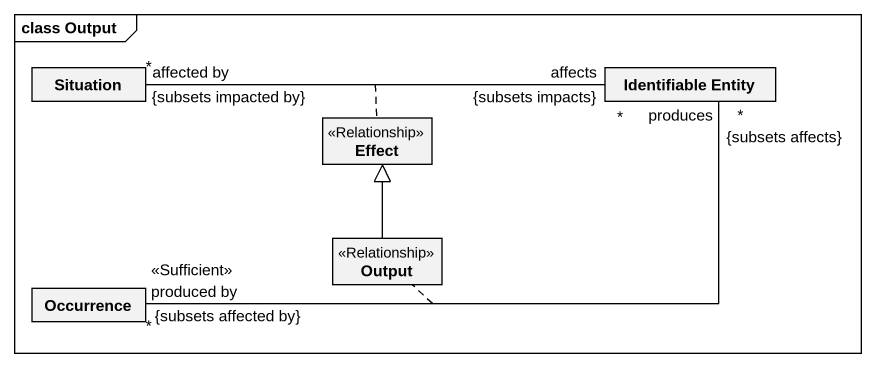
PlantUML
@startuml
mainframe class Output
hide circle
hide empty members
class Situation
class "Identifiable Entity" as Identifiable_Entity
class Effect <<Relationship>>
class Occurrence
class Output <<Relationship>>
Situation "affected by\n*\n{subsets impacted by}" -right- "affects\n*\n{subsets impacts}" Identifiable_Entity
(Situation, Identifiable_Entity) .. Effect
Occurrence "produced by\n<<Sufficient>>\n*\n{subsets affected by}" -right- "produces\n*\n{subsets affects}" Identifiable_Entity
(Occurrence, Identifiable_Entity) .. Output
Output -up-|> Effect
@enduml
